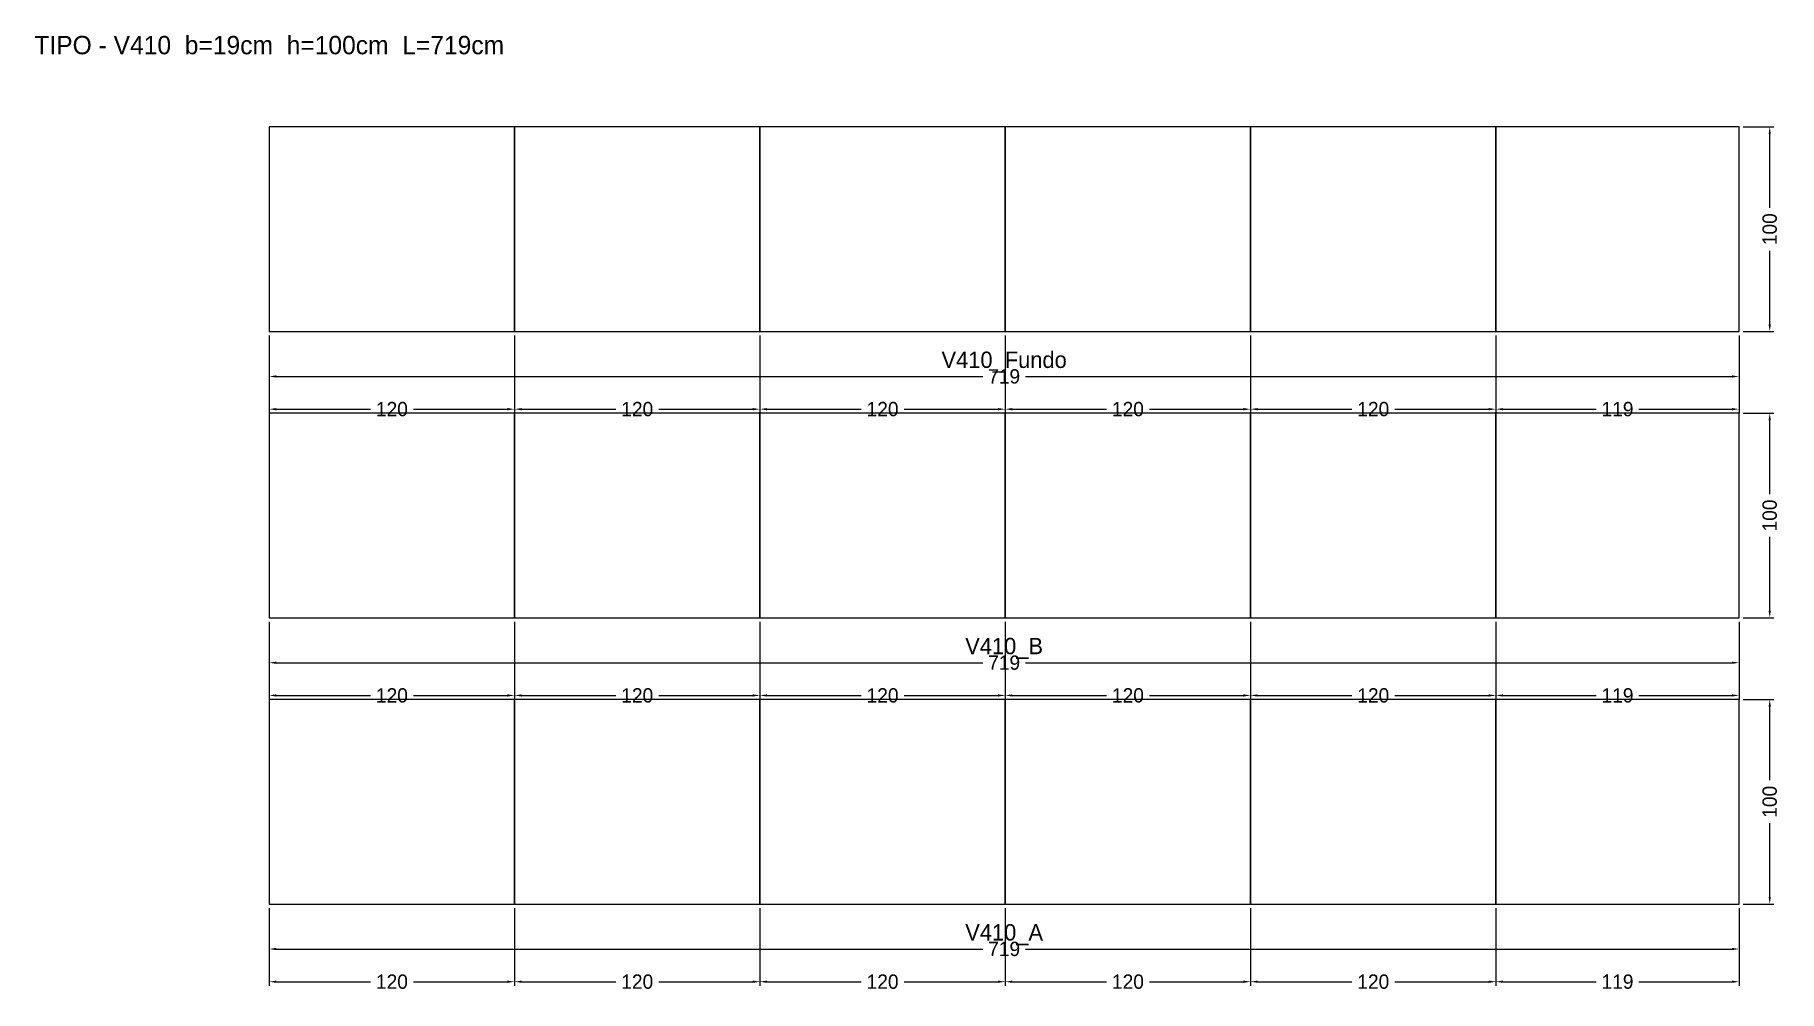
# Model space of a CAD drawing. Header units: metres. Extents: x -115 to 738, y -43 to 425.
import ezdxf

# ---------------------------------------------------------------- set-up
doc = ezdxf.new("R2010")
doc.units = ezdxf.units.M
for name, color, linetype in [('COTA', 3, 'Continuous'), ('NOMENCLATURA', 2, 'Continuous'), ('Paineis', 7, 'Continuous'), ('Texto Secao', 2, 'Continuous')]:
    doc.layers.add(name, color=color, linetype=linetype)
doc.dimstyles.new('COTA_VIG', dxfattribs={"dimtxt": 7, "dimasz": 3.5, "dimexe": 2, "dimexo": 2, "dimgap": 1.5, "dimtad": 1, "dimdec": 1, "dimcen": 2.5, "dimclrd": 3, "dimclre": 3, "dimclrt": 3, "dimazin": 3, "dimtfac": 1, "dimtmove": 0, "dimatfit": 3})

# ---------------------------------------------------------------- blocks, each defined once
blk = doc.blocks.new('_CLOSEDFILLED')
at = {"color": 0, "linetype": 'BYBLOCK'}
blk.add_solid([(-1, 0.16), (0, 0), (-1, -0.16)], dxfattribs=at)
blk = doc.blocks.new('*D1')
at = {"color": 3}
for p, q in [((0, -2), (0, -24)), ((718.9, -2), (718.9, -24)), ((3.5, -22), (348.95, -22)), ((369.95, -22), (715.4, -22))]:
    blk.add_line(p, q, dxfattribs=at)
at = {"layer": 'Defpoints'}
for p in [(0, 0), (718.9, 0), (0, -22)]:
    blk.add_point(p, dxfattribs=at)
at = {"layer": 'COTA', "color": 3, "xscale": 3.5, "yscale": 3.5, "rotation": 180}
blk.add_blockref('_CLOSEDFILLED', (0, -22), dxfattribs=at)
at = {"layer": 'COTA', "color": 3, "xscale": 3.5, "yscale": 3.5}
blk.add_blockref('_CLOSEDFILLED', (718.9, -22), dxfattribs=at)
at = {"layer": 'COTA', "color": 3, "insert": (359.45, -22), "char_height": 7, "attachment_point": 5}
blk.add_mtext('719', dxfattribs=at)
blk = doc.blocks.new('*D2')
at = {"color": 3}
for p, q in [((0, -2), (0, -40)), ((120, -2), (120, -40)), ((3.5, -38), (49.5, -38)), ((70.5, -38), (116.5, -38))]:
    blk.add_line(p, q, dxfattribs=at)
at = {"layer": 'Defpoints'}
for p in [(0, 0), (120, 0), (0, -38)]:
    blk.add_point(p, dxfattribs=at)
at = {"layer": 'COTA', "color": 3, "xscale": 3.5, "yscale": 3.5, "rotation": 180}
blk.add_blockref('_CLOSEDFILLED', (0, -38), dxfattribs=at)
at = {"layer": 'COTA', "color": 3, "xscale": 3.5, "yscale": 3.5}
blk.add_blockref('_CLOSEDFILLED', (120, -38), dxfattribs=at)
at = {"layer": 'COTA', "color": 3, "insert": (60, -38), "char_height": 7, "attachment_point": 5}
blk.add_mtext('120', dxfattribs=at)
blk = doc.blocks.new('*D3')
at = {"color": 3}
for p, q in [((120, -2), (120, -40)), ((240, -2), (240, -40)), ((123.5, -38), (169.5, -38)), ((190.5, -38), (236.5, -38))]:
    blk.add_line(p, q, dxfattribs=at)
at = {"layer": 'Defpoints'}
for p in [(120, 0), (240, 0), (120, -38)]:
    blk.add_point(p, dxfattribs=at)
at = {"layer": 'COTA', "color": 3, "xscale": 3.5, "yscale": 3.5, "rotation": 180}
blk.add_blockref('_CLOSEDFILLED', (120, -38), dxfattribs=at)
at = {"layer": 'COTA', "color": 3, "xscale": 3.5, "yscale": 3.5}
blk.add_blockref('_CLOSEDFILLED', (240, -38), dxfattribs=at)
at = {"layer": 'COTA', "color": 3, "insert": (180, -38), "char_height": 7, "attachment_point": 5}
blk.add_mtext('120', dxfattribs=at)
blk = doc.blocks.new('*D4')
at = {"color": 3}
for p, q in [((240, -2), (240, -40)), ((360, -2), (360, -40)), ((243.5, -38), (289.5, -38)), ((310.5, -38), (356.5, -38))]:
    blk.add_line(p, q, dxfattribs=at)
at = {"layer": 'Defpoints'}
for p in [(240, 0), (360, 0), (240, -38)]:
    blk.add_point(p, dxfattribs=at)
at = {"layer": 'COTA', "color": 3, "xscale": 3.5, "yscale": 3.5, "rotation": 180}
blk.add_blockref('_CLOSEDFILLED', (240, -38), dxfattribs=at)
at = {"layer": 'COTA', "color": 3, "xscale": 3.5, "yscale": 3.5}
blk.add_blockref('_CLOSEDFILLED', (360, -38), dxfattribs=at)
at = {"layer": 'COTA', "color": 3, "insert": (300, -38), "char_height": 7, "attachment_point": 5}
blk.add_mtext('120', dxfattribs=at)
blk = doc.blocks.new('*D5')
at = {"color": 3}
for p, q in [((360, -2), (360, -40)), ((480, -2), (480, -40)), ((363.5, -38), (409.5, -38)), ((430.5, -38), (476.5, -38))]:
    blk.add_line(p, q, dxfattribs=at)
at = {"layer": 'Defpoints'}
for p in [(360, 0), (480, 0), (360, -38)]:
    blk.add_point(p, dxfattribs=at)
at = {"layer": 'COTA', "color": 3, "xscale": 3.5, "yscale": 3.5, "rotation": 180}
blk.add_blockref('_CLOSEDFILLED', (360, -38), dxfattribs=at)
at = {"layer": 'COTA', "color": 3, "xscale": 3.5, "yscale": 3.5}
blk.add_blockref('_CLOSEDFILLED', (480, -38), dxfattribs=at)
at = {"layer": 'COTA', "color": 3, "insert": (420, -38), "char_height": 7, "attachment_point": 5}
blk.add_mtext('120', dxfattribs=at)
blk = doc.blocks.new('*D6')
at = {"color": 3}
for p, q in [((480, -2), (480, -40)), ((600, -2), (600, -40)), ((483.5, -38), (529.5, -38)), ((550.5, -38), (596.5, -38))]:
    blk.add_line(p, q, dxfattribs=at)
at = {"layer": 'Defpoints'}
for p in [(480, 0), (600, 0), (480, -38)]:
    blk.add_point(p, dxfattribs=at)
at = {"layer": 'COTA', "color": 3, "xscale": 3.5, "yscale": 3.5, "rotation": 180}
blk.add_blockref('_CLOSEDFILLED', (480, -38), dxfattribs=at)
at = {"layer": 'COTA', "color": 3, "xscale": 3.5, "yscale": 3.5}
blk.add_blockref('_CLOSEDFILLED', (600, -38), dxfattribs=at)
at = {"layer": 'COTA', "color": 3, "insert": (540, -38), "char_height": 7, "attachment_point": 5}
blk.add_mtext('120', dxfattribs=at)
blk = doc.blocks.new('*D7')
at = {"color": 3}
for p, q in [((600, -2), (600, -40)), ((718.9, -2), (718.9, -40)), ((603.5, -38), (648.95, -38)), ((669.95, -38), (715.4, -38))]:
    blk.add_line(p, q, dxfattribs=at)
at = {"layer": 'Defpoints'}
for p in [(600, 0), (718.9, 0), (600, -38)]:
    blk.add_point(p, dxfattribs=at)
at = {"layer": 'COTA', "color": 3, "xscale": 3.5, "yscale": 3.5, "rotation": 180}
blk.add_blockref('_CLOSEDFILLED', (600, -38), dxfattribs=at)
at = {"layer": 'COTA', "color": 3, "xscale": 3.5, "yscale": 3.5}
blk.add_blockref('_CLOSEDFILLED', (718.9, -38), dxfattribs=at)
at = {"layer": 'COTA', "color": 3, "insert": (659.45, -38), "char_height": 7, "attachment_point": 5}
blk.add_mtext('119', dxfattribs=at)
blk = doc.blocks.new('*D8')
at = {"color": 3}
for p, q in [((720.9, 100), (735.9, 100)), ((733.9, 60.5), (733.9, 96.5)), ((733.9, 3.5), (733.9, 39.5)), ((720.9, 0), (735.9, 0))]:
    blk.add_line(p, q, dxfattribs=at)
at = {"layer": 'Defpoints'}
for p in [(718.9, 100), (718.9, 0), (733.9, 0)]:
    blk.add_point(p, dxfattribs=at)
at = {"layer": 'COTA', "color": 3, "xscale": 3.5, "yscale": 3.5}
for p, rotation in [((733.9, 100), 90), ((733.9, 0), 270)]:
    blk.add_blockref('_CLOSEDFILLED', p, dxfattribs=dict(at, rotation=rotation))
at = {"layer": 'COTA', "color": 3, "insert": (733.9, 50), "char_height": 7, "attachment_point": 5, "rotation": 90}
blk.add_mtext('100', dxfattribs=at)
blk = doc.blocks.new('*D9')
at = {"color": 3}
for p, q in [((0, 138), (0, 116)), ((718.9, 138), (718.9, 116)), ((3.5, 118), (348.95, 118)), ((369.95, 118), (715.4, 118))]:
    blk.add_line(p, q, dxfattribs=at)
at = {"layer": 'Defpoints'}
for p in [(0, 140), (718.9, 140), (0, 118)]:
    blk.add_point(p, dxfattribs=at)
at = {"layer": 'COTA', "color": 3, "xscale": 3.5, "yscale": 3.5, "rotation": 180}
blk.add_blockref('_CLOSEDFILLED', (0, 118), dxfattribs=at)
at = {"layer": 'COTA', "color": 3, "xscale": 3.5, "yscale": 3.5}
blk.add_blockref('_CLOSEDFILLED', (718.9, 118), dxfattribs=at)
at = {"layer": 'COTA', "color": 3, "insert": (359.45, 118), "char_height": 7, "attachment_point": 5}
blk.add_mtext('719', dxfattribs=at)
blk = doc.blocks.new('*D10')
at = {"color": 3}
for p, q in [((0, 138), (0, 100)), ((120, 138), (120, 100)), ((3.5, 102), (49.5, 102)), ((70.5, 102), (116.5, 102))]:
    blk.add_line(p, q, dxfattribs=at)
at = {"layer": 'Defpoints'}
for p in [(0, 140), (120, 140), (0, 102)]:
    blk.add_point(p, dxfattribs=at)
at = {"layer": 'COTA', "color": 3, "xscale": 3.5, "yscale": 3.5, "rotation": 180}
blk.add_blockref('_CLOSEDFILLED', (0, 102), dxfattribs=at)
at = {"layer": 'COTA', "color": 3, "xscale": 3.5, "yscale": 3.5}
blk.add_blockref('_CLOSEDFILLED', (120, 102), dxfattribs=at)
at = {"layer": 'COTA', "color": 3, "insert": (60, 102), "char_height": 7, "attachment_point": 5}
blk.add_mtext('120', dxfattribs=at)
blk = doc.blocks.new('*D11')
at = {"color": 3}
for p, q in [((120, 138), (120, 100)), ((240, 138), (240, 100)), ((123.5, 102), (169.5, 102)), ((190.5, 102), (236.5, 102))]:
    blk.add_line(p, q, dxfattribs=at)
at = {"layer": 'Defpoints'}
for p in [(120, 140), (240, 140), (120, 102)]:
    blk.add_point(p, dxfattribs=at)
at = {"layer": 'COTA', "color": 3, "xscale": 3.5, "yscale": 3.5, "rotation": 180}
blk.add_blockref('_CLOSEDFILLED', (120, 102), dxfattribs=at)
at = {"layer": 'COTA', "color": 3, "xscale": 3.5, "yscale": 3.5}
blk.add_blockref('_CLOSEDFILLED', (240, 102), dxfattribs=at)
at = {"layer": 'COTA', "color": 3, "insert": (180, 102), "char_height": 7, "attachment_point": 5}
blk.add_mtext('120', dxfattribs=at)
blk = doc.blocks.new('*D12')
at = {"color": 3}
for p, q in [((240, 138), (240, 100)), ((360, 138), (360, 100)), ((243.5, 102), (289.5, 102)), ((310.5, 102), (356.5, 102))]:
    blk.add_line(p, q, dxfattribs=at)
at = {"layer": 'Defpoints'}
for p in [(240, 140), (360, 140), (240, 102)]:
    blk.add_point(p, dxfattribs=at)
at = {"layer": 'COTA', "color": 3, "xscale": 3.5, "yscale": 3.5, "rotation": 180}
blk.add_blockref('_CLOSEDFILLED', (240, 102), dxfattribs=at)
at = {"layer": 'COTA', "color": 3, "xscale": 3.5, "yscale": 3.5}
blk.add_blockref('_CLOSEDFILLED', (360, 102), dxfattribs=at)
at = {"layer": 'COTA', "color": 3, "insert": (300, 102), "char_height": 7, "attachment_point": 5}
blk.add_mtext('120', dxfattribs=at)
blk = doc.blocks.new('*D13')
at = {"color": 3}
for p, q in [((360, 138), (360, 100)), ((480, 138), (480, 100)), ((363.5, 102), (409.5, 102)), ((430.5, 102), (476.5, 102))]:
    blk.add_line(p, q, dxfattribs=at)
at = {"layer": 'Defpoints'}
for p in [(360, 140), (480, 140), (360, 102)]:
    blk.add_point(p, dxfattribs=at)
at = {"layer": 'COTA', "color": 3, "xscale": 3.5, "yscale": 3.5, "rotation": 180}
blk.add_blockref('_CLOSEDFILLED', (360, 102), dxfattribs=at)
at = {"layer": 'COTA', "color": 3, "xscale": 3.5, "yscale": 3.5}
blk.add_blockref('_CLOSEDFILLED', (480, 102), dxfattribs=at)
at = {"layer": 'COTA', "color": 3, "insert": (420, 102), "char_height": 7, "attachment_point": 5}
blk.add_mtext('120', dxfattribs=at)
blk = doc.blocks.new('*D14')
at = {"color": 3}
for p, q in [((480, 138), (480, 100)), ((600, 138), (600, 100)), ((483.5, 102), (529.5, 102)), ((550.5, 102), (596.5, 102))]:
    blk.add_line(p, q, dxfattribs=at)
at = {"layer": 'Defpoints'}
for p in [(480, 140), (600, 140), (480, 102)]:
    blk.add_point(p, dxfattribs=at)
at = {"layer": 'COTA', "color": 3, "xscale": 3.5, "yscale": 3.5, "rotation": 180}
blk.add_blockref('_CLOSEDFILLED', (480, 102), dxfattribs=at)
at = {"layer": 'COTA', "color": 3, "xscale": 3.5, "yscale": 3.5}
blk.add_blockref('_CLOSEDFILLED', (600, 102), dxfattribs=at)
at = {"layer": 'COTA', "color": 3, "insert": (540, 102), "char_height": 7, "attachment_point": 5}
blk.add_mtext('120', dxfattribs=at)
blk = doc.blocks.new('*D15')
at = {"color": 3}
for p, q in [((600, 138), (600, 100)), ((718.9, 138), (718.9, 100)), ((603.5, 102), (648.95, 102)), ((669.95, 102), (715.4, 102))]:
    blk.add_line(p, q, dxfattribs=at)
at = {"layer": 'Defpoints'}
for p in [(600, 140), (718.9, 140), (600, 102)]:
    blk.add_point(p, dxfattribs=at)
at = {"layer": 'COTA', "color": 3, "xscale": 3.5, "yscale": 3.5, "rotation": 180}
blk.add_blockref('_CLOSEDFILLED', (600, 102), dxfattribs=at)
at = {"layer": 'COTA', "color": 3, "xscale": 3.5, "yscale": 3.5}
blk.add_blockref('_CLOSEDFILLED', (718.9, 102), dxfattribs=at)
at = {"layer": 'COTA', "color": 3, "insert": (659.45, 102), "char_height": 7, "attachment_point": 5}
blk.add_mtext('119', dxfattribs=at)
blk = doc.blocks.new('*D16')
at = {"color": 3}
for p, q in [((720.9, 240), (735.9, 240)), ((733.9, 200.5), (733.9, 236.5)), ((733.9, 143.5), (733.9, 179.5)), ((720.9, 140), (735.9, 140))]:
    blk.add_line(p, q, dxfattribs=at)
at = {"layer": 'Defpoints'}
for p in [(718.9, 240), (718.9, 140), (733.9, 140)]:
    blk.add_point(p, dxfattribs=at)
at = {"layer": 'COTA', "color": 3, "xscale": 3.5, "yscale": 3.5}
for p, rotation in [((733.9, 240), 90), ((733.9, 140), 270)]:
    blk.add_blockref('_CLOSEDFILLED', p, dxfattribs=dict(at, rotation=rotation))
at = {"layer": 'COTA', "color": 3, "insert": (733.9, 190), "char_height": 7, "attachment_point": 5, "rotation": 90}
blk.add_mtext('100', dxfattribs=at)
blk = doc.blocks.new('*D17')
at = {"color": 3}
for p, q in [((0, 278), (0, 256)), ((718.9, 278), (718.9, 256)), ((3.5, 258), (348.95, 258)), ((369.95, 258), (715.4, 258))]:
    blk.add_line(p, q, dxfattribs=at)
at = {"layer": 'Defpoints'}
for p in [(0, 280), (718.9, 280), (0, 258)]:
    blk.add_point(p, dxfattribs=at)
at = {"layer": 'COTA', "color": 3, "xscale": 3.5, "yscale": 3.5, "rotation": 180}
blk.add_blockref('_CLOSEDFILLED', (0, 258), dxfattribs=at)
at = {"layer": 'COTA', "color": 3, "xscale": 3.5, "yscale": 3.5}
blk.add_blockref('_CLOSEDFILLED', (718.9, 258), dxfattribs=at)
at = {"layer": 'COTA', "color": 3, "insert": (359.45, 258), "char_height": 7, "attachment_point": 5}
blk.add_mtext('719', dxfattribs=at)
blk = doc.blocks.new('*D18')
at = {"color": 3}
for p, q in [((0, 278), (0, 240)), ((120, 278), (120, 240)), ((3.5, 242), (49.5, 242)), ((70.5, 242), (116.5, 242))]:
    blk.add_line(p, q, dxfattribs=at)
at = {"layer": 'Defpoints'}
for p in [(0, 280), (120, 280), (0, 242)]:
    blk.add_point(p, dxfattribs=at)
at = {"layer": 'COTA', "color": 3, "xscale": 3.5, "yscale": 3.5, "rotation": 180}
blk.add_blockref('_CLOSEDFILLED', (0, 242), dxfattribs=at)
at = {"layer": 'COTA', "color": 3, "xscale": 3.5, "yscale": 3.5}
blk.add_blockref('_CLOSEDFILLED', (120, 242), dxfattribs=at)
at = {"layer": 'COTA', "color": 3, "insert": (60, 242), "char_height": 7, "attachment_point": 5}
blk.add_mtext('120', dxfattribs=at)
blk = doc.blocks.new('*D19')
at = {"color": 3}
for p, q in [((120, 278), (120, 240)), ((240, 278), (240, 240)), ((123.5, 242), (169.5, 242)), ((190.5, 242), (236.5, 242))]:
    blk.add_line(p, q, dxfattribs=at)
at = {"layer": 'Defpoints'}
for p in [(120, 280), (240, 280), (120, 242)]:
    blk.add_point(p, dxfattribs=at)
at = {"layer": 'COTA', "color": 3, "xscale": 3.5, "yscale": 3.5, "rotation": 180}
blk.add_blockref('_CLOSEDFILLED', (120, 242), dxfattribs=at)
at = {"layer": 'COTA', "color": 3, "xscale": 3.5, "yscale": 3.5}
blk.add_blockref('_CLOSEDFILLED', (240, 242), dxfattribs=at)
at = {"layer": 'COTA', "color": 3, "insert": (180, 242), "char_height": 7, "attachment_point": 5}
blk.add_mtext('120', dxfattribs=at)
blk = doc.blocks.new('*D20')
at = {"color": 3}
for p, q in [((240, 278), (240, 240)), ((360, 278), (360, 240)), ((243.5, 242), (289.5, 242)), ((310.5, 242), (356.5, 242))]:
    blk.add_line(p, q, dxfattribs=at)
at = {"layer": 'Defpoints'}
for p in [(240, 280), (360, 280), (240, 242)]:
    blk.add_point(p, dxfattribs=at)
at = {"layer": 'COTA', "color": 3, "xscale": 3.5, "yscale": 3.5, "rotation": 180}
blk.add_blockref('_CLOSEDFILLED', (240, 242), dxfattribs=at)
at = {"layer": 'COTA', "color": 3, "xscale": 3.5, "yscale": 3.5}
blk.add_blockref('_CLOSEDFILLED', (360, 242), dxfattribs=at)
at = {"layer": 'COTA', "color": 3, "insert": (300, 242), "char_height": 7, "attachment_point": 5}
blk.add_mtext('120', dxfattribs=at)
blk = doc.blocks.new('*D21')
at = {"color": 3}
for p, q in [((360, 278), (360, 240)), ((480, 278), (480, 240)), ((363.5, 242), (409.5, 242)), ((430.5, 242), (476.5, 242))]:
    blk.add_line(p, q, dxfattribs=at)
at = {"layer": 'Defpoints'}
for p in [(360, 280), (480, 280), (360, 242)]:
    blk.add_point(p, dxfattribs=at)
at = {"layer": 'COTA', "color": 3, "xscale": 3.5, "yscale": 3.5, "rotation": 180}
blk.add_blockref('_CLOSEDFILLED', (360, 242), dxfattribs=at)
at = {"layer": 'COTA', "color": 3, "xscale": 3.5, "yscale": 3.5}
blk.add_blockref('_CLOSEDFILLED', (480, 242), dxfattribs=at)
at = {"layer": 'COTA', "color": 3, "insert": (420, 242), "char_height": 7, "attachment_point": 5}
blk.add_mtext('120', dxfattribs=at)
blk = doc.blocks.new('*D22')
at = {"color": 3}
for p, q in [((480, 278), (480, 240)), ((600, 278), (600, 240)), ((483.5, 242), (529.5, 242)), ((550.5, 242), (596.5, 242))]:
    blk.add_line(p, q, dxfattribs=at)
at = {"layer": 'Defpoints'}
for p in [(480, 280), (600, 280), (480, 242)]:
    blk.add_point(p, dxfattribs=at)
at = {"layer": 'COTA', "color": 3, "xscale": 3.5, "yscale": 3.5, "rotation": 180}
blk.add_blockref('_CLOSEDFILLED', (480, 242), dxfattribs=at)
at = {"layer": 'COTA', "color": 3, "xscale": 3.5, "yscale": 3.5}
blk.add_blockref('_CLOSEDFILLED', (600, 242), dxfattribs=at)
at = {"layer": 'COTA', "color": 3, "insert": (540, 242), "char_height": 7, "attachment_point": 5}
blk.add_mtext('120', dxfattribs=at)
blk = doc.blocks.new('*D23')
at = {"color": 3}
for p, q in [((600, 278), (600, 240)), ((718.9, 278), (718.9, 240)), ((603.5, 242), (648.95, 242)), ((669.95, 242), (715.4, 242))]:
    blk.add_line(p, q, dxfattribs=at)
at = {"layer": 'Defpoints'}
for p in [(600, 280), (718.9, 280), (600, 242)]:
    blk.add_point(p, dxfattribs=at)
at = {"layer": 'COTA', "color": 3, "xscale": 3.5, "yscale": 3.5, "rotation": 180}
blk.add_blockref('_CLOSEDFILLED', (600, 242), dxfattribs=at)
at = {"layer": 'COTA', "color": 3, "xscale": 3.5, "yscale": 3.5}
blk.add_blockref('_CLOSEDFILLED', (718.9, 242), dxfattribs=at)
at = {"layer": 'COTA', "color": 3, "insert": (659.45, 242), "char_height": 7, "attachment_point": 5}
blk.add_mtext('119', dxfattribs=at)
blk = doc.blocks.new('*D24')
at = {"color": 3}
for p, q in [((720.9, 380), (735.9, 380)), ((733.9, 340.5), (733.9, 376.5)), ((733.9, 283.5), (733.9, 319.5)), ((720.9, 280), (735.9, 280))]:
    blk.add_line(p, q, dxfattribs=at)
at = {"layer": 'Defpoints'}
for p in [(718.9, 380), (718.9, 280), (733.9, 280)]:
    blk.add_point(p, dxfattribs=at)
at = {"layer": 'COTA', "color": 3, "xscale": 3.5, "yscale": 3.5}
for p, rotation in [((733.9, 380), 90), ((733.9, 280), 270)]:
    blk.add_blockref('_CLOSEDFILLED', p, dxfattribs=dict(at, rotation=rotation))
at = {"layer": 'COTA', "color": 3, "insert": (733.9, 330), "char_height": 7, "attachment_point": 5, "rotation": 90}
blk.add_mtext('100', dxfattribs=at)

msp = doc.modelspace()

# ---------------------------------------------------------------- linework, layer by layer
at = {"layer": 'Paineis'}
for points in [[(0, 280), (120, 280), (120, 380), (0, 380)], [(120, 280), (240, 280), (240, 380), (120, 380)], [(240, 280), (360, 280), (360, 380), (240, 380)], [(360, 280), (480, 280), (480, 380), (360, 380)], [(480, 280), (600, 280), (600, 380), (480, 380)], [(600, 280), (718.9, 280), (718.9, 380), (600, 380)], [(0, 140), (120, 140), (120, 240), (0, 240)], [(120, 140), (240, 140), (240, 240), (120, 240)], [(240, 140), (360, 140), (360, 240), (240, 240)], [(360, 140), (480, 140), (480, 240), (360, 240)], [(480, 140), (600, 140), (600, 240), (480, 240)], [(600, 140), (718.9, 140), (718.9, 240), (600, 240)], [(0, 0), (120, 0), (120, 100), (0, 100)], [(120, 0), (240, 0), (240, 100), (120, 100)], [(240, 0), (360, 0), (360, 100), (240, 100)], [(360, 0), (480, 0), (480, 100), (360, 100)], [(480, 0), (600, 0), (600, 100), (480, 100)], [(600, 0), (718.9, 0), (718.9, 100), (600, 100)]]:
    msp.add_lwpolyline(points, close=True, dxfattribs=at)

# ---------------------------------------------------------------- texts
at = {"layer": 'NOMENCLATURA', "insert": (0, 420), "char_height": 9, "width": 738.9, "attachment_point": 5}
msp.add_mtext('TIPO - V410  b=19cm  h=100cm  L=719cm', dxfattribs=at)
at = {"layer": 'Texto Secao', "char_height": 8, "width": 738.9, "attachment_point": 5}
for s, insert in [('V410_Fundo', (359.45, 265)), ('V410_B', (359.45, 125)), ('V410_A', (359.45, -15))]:
    msp.add_mtext(s, dxfattribs=dict(at, insert=insert))

# ---------------------------------------------------------------- dimensions: what is measured, and where the dimension line sits
at = {"layer": 'COTA'}
for base, p1, p2, picture, middle in [((733.9, 280), (718.9, 280), (718.9, 380), '*D24', (733.9, 330)), ((733.9, 140), (718.9, 140), (718.9, 240), '*D16', (733.9, 190)), ((733.9, 0), (718.9, 0), (718.9, 100), '*D8', (733.9, 50))]:
    dim = msp.add_linear_dim(base=base, p1=p1, p2=p2, angle=90, dimstyle='COTA_VIG', dxfattribs=at)
    dim.commit()
    dim.dimension.update_dxf_attribs({"geometry": picture, "text_midpoint": middle})
for base, p1, p2, picture, middle in [((0, 258), (0, 280), (718.9, 280), '*D17', (359.45, 258)), ((0, 242), (0, 280), (120, 280), '*D18', (60, 242)), ((120, 242), (120, 280), (240, 280), '*D19', (180, 242)), ((240, 242), (240, 280), (360, 280), '*D20', (300, 242)), ((360, 242), (360, 280), (480, 280), '*D21', (420, 242)), ((480, 242), (480, 280), (600, 280), '*D22', (540, 242)), ((600, 242), (600, 280), (718.9, 280), '*D23', (659.45, 242)), ((0, 118), (0, 140), (718.9, 140), '*D9', (359.45, 118)), ((0, 102), (0, 140), (120, 140), '*D10', (60, 102)), ((120, 102), (120, 140), (240, 140), '*D11', (180, 102)), ((240, 102), (240, 140), (360, 140), '*D12', (300, 102)), ((360, 102), (360, 140), (480, 140), '*D13', (420, 102)), ((480, 102), (480, 140), (600, 140), '*D14', (540, 102)), ((600, 102), (600, 140), (718.9, 140), '*D15', (659.45, 102)), ((0, -22), (0, 0), (718.9, 0), '*D1', (359.45, -22)), ((0, -38), (0, 0), (120, 0), '*D2', (60, -38)), ((120, -38), (120, 0), (240, 0), '*D3', (180, -38)), ((240, -38), (240, 0), (360, 0), '*D4', (300, -38)), ((360, -38), (360, 0), (480, 0), '*D5', (420, -38)), ((480, -38), (480, 0), (600, 0), '*D6', (540, -38)), ((600, -38), (600, 0), (718.9, 0), '*D7', (659.45, -38))]:
    dim = msp.add_linear_dim(base=base, p1=p1, p2=p2, dimstyle='COTA_VIG', dxfattribs=at)
    dim.commit()
    dim.dimension.update_dxf_attribs({"geometry": picture, "text_midpoint": middle})

doc.saveas('drawing.dxf')
